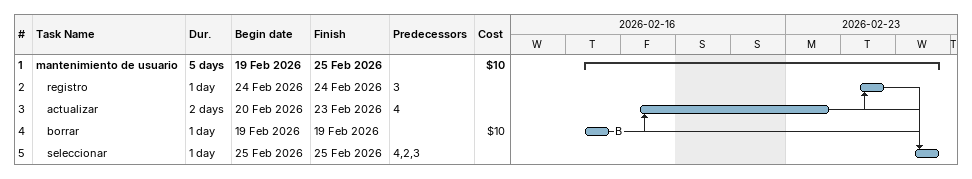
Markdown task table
| ID | Level | Task | Duration | Start | Finish | Predecessors | Resources | Cost ($) |
|---|---|---|---|---|---|---|---|---|
| 1 | 1 | **mantenimiento de usuario** | 5d | 2026-02-19 | 2026-02-25 |  |  | 10 |
| 2 | 2 | registro | 1d | 2026-02-24 | 2026-02-24 | 3 |  |  |
| 3 | 2 | actualizar | 2d | 2026-02-20 | 2026-02-23 | 4 |  |  |
| 4 | 2 | borrar | 1d | 2026-02-19 | 2026-02-19 |  | B | 10 |
| 5 | 2 | seleccionar | 1d | 2026-02-25 | 2026-02-25 | 4, 2, 3 |  |  |
